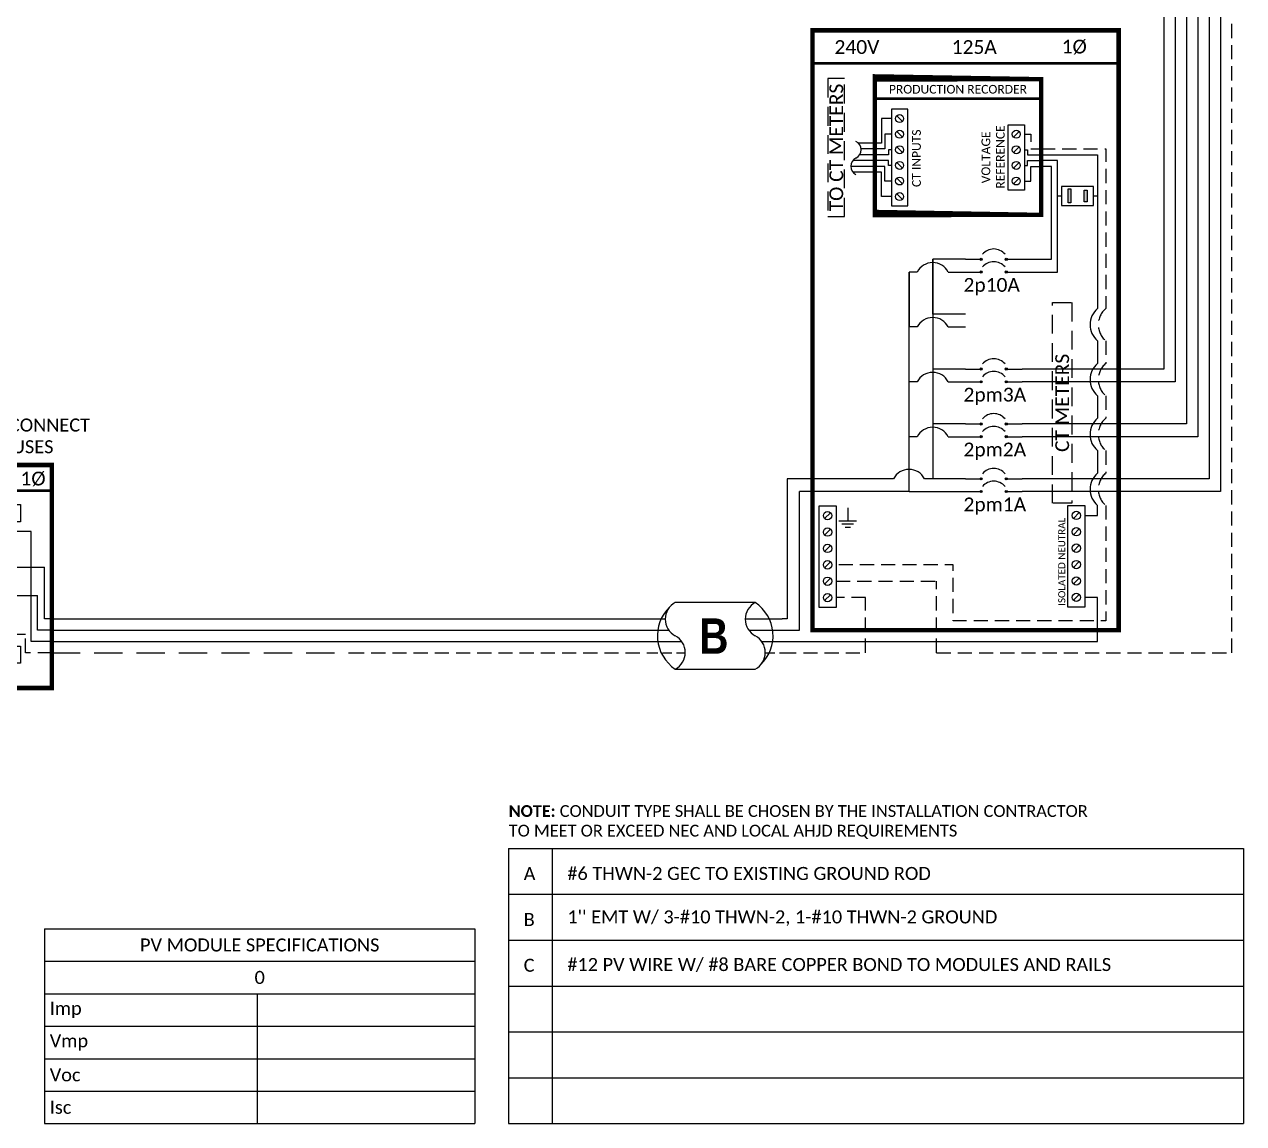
# Model space of a CAD drawing. Header units: feet. Extents: x 12894 to 13430, y 16038 to 16596.
# Drawn here: x 13106.1 to 13429.6, y 16037.5 to 16329.2 of the extents above; entities that cross this region are included whole.
import ezdxf

# ---------------------------------------------------------------- set-up
doc = ezdxf.new("R2010")
doc.units = ezdxf.units.FT
doc.header["$MEASUREMENT"] = 0
doc.linetypes.add('DASHED', pattern=[0.75, 0.5, -0.25])
doc.linetypes.add('HIDDEN', pattern=[0.375, 0.25, -0.125])
for name, color, linetype in [('E - MODULE', 7, 'Continuous'), ('ONE LINE BLOCKS', 7, 'Continuous'), ('TABLES', 7, 'Continuous'), ('TEXT', 7, 'Continuous'), ('Z - TITLEBLOCK TXT', 7, 'Continuous')]:
    doc.layers.add(name, color=color, linetype=linetype)
doc.styles.add('ONE LINE TXT', font='techb___.ttf')
doc.styles.get("Standard").update_dxf_attribs({"font": 'calibri.ttf'})

# ---------------------------------------------------------------- blocks, each defined once
blk = doc.blocks.new('*U15')
at = {"color": 7, "linetype": 'Continuous'}
for p, q in [((-7.14273261753624, 13.31379698112505), (-28.38670308841029, 13.31379698112505)), ((-28.38670308841029, -4.313796981125051), (-7.14273261753624, -4.313796981125051))]:
    blk.add_line(p, q, dxfattribs=at)
at = {"color": 7}
for p, q in [((-35.52943570594744, 8.999999999996362), (-31.05138576750414, 8.999999999996362)), ((-9.807415296628278, 8.999999999996362), (9.094947017729282e-13, 8.999999999996362))]:
    blk.add_line(p, q, dxfattribs=at)
at = {"color": 10}
for p, q in [((-35.52943570594744, 5.999999999996362), (-30.11481272106539, 5.999999999992724)), ((-8.870842250205897, 5.999999999992724), (9.094947017729282e-13, 5.999999999992724))]:
    blk.add_line(p, q, dxfattribs=at)
at = {"color": 253}
for p, q in [((-35.52943570594744, 2.999999999996362), (-26.6585934557479, 2.999999999996362)), ((-5.414622984878406, 2.999999999996362), (9.094947017729282e-13, 2.999999999992724))]:
    blk.add_line(p, q, dxfattribs=at)
at = {"color": 92, "linetype": 'HIDDEN', "ltscale": 10}
for p, q in [((-4.478049938447839, -3.637978807091713e-12), (0, 0)), ((-35.52943570594744, -3.637978807091713e-12), (-25.72202040931734, -3.637978807091713e-12))]:
    blk.add_line(p, q, dxfattribs=at)
at = {"linetype": 'Continuous'}
for centre, start, end in [((-26.07656823981961, 8.906898490567983), 117.6639225845625, 242.3360774153913), ((-4.832597768944652, 8.906898490546155), 117.6639225845625, 242.3360774153913), ((-30.69683793700187, 0.09310150943201734), 297.6639225845625, 62.33607741539132), ((-9.452867466132375, 0.09310150943201734), 297.6639225845625, 62.33607741539132)]:
    blk.add_arc(centre, 4.975688628201564, start, end, dxfattribs=at)
at = {"color": 7, "linetype": 'Continuous'}
for centre, start, end in [((-12.99273468881074, 4.499999999989086), 313.9732389627104, 56.4264841729064), ((-22.53670101713578, 4.499999999989086), 133.9732389627104, 236.4264841729064)]:
    blk.add_arc(centre, 10.57854155630173, start, end, dxfattribs=at)
blk = doc.blocks.new('*U19')
at = {"color": 7}
blk.add_line((-79.14105710962394, 8.999999999996362), (0, 9), dxfattribs=at)
at = {"color": 10}
blk.add_line((-79.14105710962394, 5.999999999996362), (0, 6), dxfattribs=at)
at = {"color": 253}
blk.add_line((-79.14105710962394, 2.999999999996362), (0, 3), dxfattribs=at)
at = {"color": 92, "linetype": 'HIDDEN', "ltscale": 15}
blk.add_line((-79.14105710962394, -3.637978807091713e-12), (0, 0), dxfattribs=at)
blk = doc.blocks.new('*U24')
at = {"color": 7, "linetype": 'Continuous'}
for p, q in [((-7.14273261753624, 13.31379698112505), (-28.38670308841029, 13.31379698112505)), ((-28.38670308841029, -4.313796981125051), (-7.14273261753624, -4.313796981125051))]:
    blk.add_line(p, q, dxfattribs=at)
at = {"color": 7}
for p, q in [((-35.52943570594744, 8.999999999996362), (-31.05138576750414, 8.999999999996362)), ((-9.807415296628278, 8.999999999996362), (9.094947017729282e-13, 8.999999999996362))]:
    blk.add_line(p, q, dxfattribs=at)
at = {"color": 10}
for p, q in [((-35.52943570594744, 5.999999999996362), (-30.11481272106539, 5.999999999992724)), ((-8.870842250205897, 5.999999999992724), (9.094947017729282e-13, 5.999999999992724))]:
    blk.add_line(p, q, dxfattribs=at)
at = {"color": 253}
for p, q in [((-35.52943570594744, 2.999999999996362), (-26.6585934557479, 2.999999999996362)), ((-5.414622984878406, 2.999999999996362), (9.094947017729282e-13, 2.999999999992724))]:
    blk.add_line(p, q, dxfattribs=at)
at = {"color": 92, "linetype": 'HIDDEN', "ltscale": 10}
for p, q in [((-4.478049938447839, -3.637978807091713e-12), (0, 0)), ((-35.52943570594744, -3.637978807091713e-12), (-25.72202040931734, -3.637978807091713e-12))]:
    blk.add_line(p, q, dxfattribs=at)
at = {"linetype": 'Continuous'}
for centre, start, end in [((-26.07656823981961, 8.906898490567983), 117.6639225845625, 242.3360774153913), ((-4.832597768944652, 8.906898490546155), 117.6639225845625, 242.3360774153913), ((-30.69683793700187, 0.09310150943201734), 297.6639225845625, 62.33607741539132), ((-9.452867466132375, 0.09310150943201734), 297.6639225845625, 62.33607741539132)]:
    blk.add_arc(centre, 4.975688628201564, start, end, dxfattribs=at)
at = {"color": 7, "linetype": 'Continuous'}
for centre, start, end in [((-12.99273468881074, 4.499999999989086), 313.9732389627104, 56.4264841729064), ((-22.53670101713578, 4.499999999989086), 133.9732389627104, 236.4264841729064)]:
    blk.add_arc(centre, 10.57854155630173, start, end, dxfattribs=at)
blk = doc.blocks.new('*U25')
at = {"lineweight": 50}
blk.add_line((-43.6116214036756, 43.06379295176157), (0, 43.06379295176157), dxfattribs=at)
at = {"color": 1, "linetype": 'Continuous'}
for p, q in [((-35.26761573623207, 34.77694743980464), (-35.26761573623207, 39.31564129513208)), ((-35.26761573623207, 39.31564129513208), (-8.32254697902863, 39.31564129513208)), ((-8.32254697902863, 39.31564129513208), (-8.32254697902863, 34.77694743980464)), ((-8.32254697902863, 34.77694743980464), (-35.26761573623207, 34.77694743980464)), ((-26.07495123449735, 25.18172376179064), (-22.8119471562477, 22.73910601337411)), ((-21.72993409277569, 22.73470420183003), (-20.49160572531946, 22.73470420183003)), ((-17.94050467957095, 22.73080170828689), (-16.70217631211381, 22.73080170828689)), ((-26.07495123449735, 17.64726165747561), (-22.8119471562477, 15.20464390905909)), ((-21.72993409277569, 15.20024209749317), (-20.49160572531946, 15.20024209749317)), ((-17.94050467957095, 15.19633960397186), (-16.70217631211381, 15.19633960397186)), ((-35.26761573623207, 1.758423961488006), (-8.322546979023173, 1.758423961488006)), ((-35.26761573623207, 1.758423961488006), (-35.26761573623207, -2.780269893839431)), ((-8.32254697902863, 1.758423961488006), (-8.32254697902863, -2.780269893839431)), ((-8.322546979023173, -2.780269893839431), (-35.26761573623207, -2.780269893839431))]:
    blk.add_line(p, q, dxfattribs=at)
at = {"color": 4, "linetype": 'Continuous'}
for p, q in [((-31.88526017397362, 37.83229836323517), (-33.45726816549723, 36.26029037170156)), ((-27.5347870491305, 37.83229836323517), (-29.10679504065411, 36.26029037170156)), ((-23.18431392428738, 37.83229836323517), (-24.75632191581099, 36.26029037170156)), ((-18.83384079944972, 37.83229836323517), (-20.40584879097241, 36.26029037170156)), ((-14.4833676746066, 37.83229836323517), (-16.0553756661302, 36.26029037170156)), ((-10.13289454976803, 37.83229836323517), (-11.70490254129163, 36.26029037170156)), ((-31.88526017396816, 0.2750810295910924), (-33.45726816549177, -1.296926961942518)), ((-27.5347870491305, 0.2750810295910924), (-29.10679504065411, -1.296926961942518)), ((-23.18431392428738, 0.2750810295910924), (-24.75632191581099, -1.296926961942518)), ((-18.83384079944426, 0.2750810295910924), (-20.40584879096787, -1.296926961942518)), ((-14.4833676746066, 0.2750810295910924), (-16.0553756661302, -1.296926961942518)), ((-10.13289454976348, 0.2750810295910924), (-11.70490254128708, -1.296926961942518))]:
    blk.add_line(p, q, dxfattribs=at)
at = {"color": 253, "linetype": 'Continuous'}
for p, q in [((-32.67126416973497, 32.16868385986527), (-32.67126416972951, 34.77694743980464)), ((-10.91889854553028, 32.16868385986527), (-10.91889854553483, 34.77694743980464)), ((-38.15750528725175, 2.999999999992724), (-38.1575052872513, 32.16868385986527)), ((-38.1575052872513, 32.16868385986527), (-32.67126416973497, 32.16868385986527)), ((-5.432657428013954, 32.16868385986527), (-10.91889854553028, 32.16868385986527)), ((-5.432657428004404, 2.999999999992724), (-5.432657428013954, 32.16868385986527)), ((-43.61162140367423, 2.999999999992724), (-38.1575052872513, 2.999999999992724)), ((-1.364242052659392e-12, 2.999999999992724), (-5.432657428004404, 2.999999999992724))]:
    blk.add_line(p, q, dxfattribs=at)
at = {"color": 7, "linetype": 'Continuous'}
for p, q in [((-27.97005342058207, 22.73146537071079), (-41.66354822822996, 22.73146537071079)), ((-41.66354822823041, 8.999999999992724), (-41.66354822822996, 22.73146537071079)), ((-15.62012336914651, 22.73146537070768), (-1.926614487035295, 22.73146537071857)), ((-1.926614487024381, 8.999999999992724), (-1.926614487035295, 22.73146537071079))]:
    blk.add_line(p, q, dxfattribs=at)
at = {"color": 10, "linetype": 'Continuous'}
for p, q in [((-27.97005280056258, 15.19782235267374), (-39.80034955827946, 15.19535016399573)), ((-39.79842799696689, 5.999999999992724), (-39.80034953798895, 15.19525306674404)), ((-15.6201354128307, 15.19841689566136), (-3.789813407730962, 15.19415025971505)), ((-3.791734718288808, 5.999999999992724), (-3.789813177276301, 15.19525306674404)), ((-43.61162140367423, 5.999999999992724), (-39.79842799696689, 5.999999999992724)), ((-1.364242052659392e-12, 5.999999999992724), (-3.791734718288808, 5.999999999989086))]:
    blk.add_line(p, q, dxfattribs=at)
at = {"color": 7}
for p, q in [((-43.61162140367423, 8.999999999996362), (-41.6635482282295, 8.999999999992724)), ((-1.364242052659392e-12, 8.999999999996362), (-1.926614487024835, 8.999999999996362))]:
    blk.add_line(p, q, dxfattribs=at)
at = {"color": 92, "linetype": 'HIDDEN', "ltscale": 15}
for p, q in [((-36.58051912606061, -3.637978807091713e-12), (-36.58051912606061, 4.898634765475435)), ((-36.58051912606061, 4.898634765475435), (-32.67126416972496, 4.898634765475435)), ((-32.67126416972496, 4.898634765475435), (-32.67126416972496, 1.758423961488006)), ((-7.009643589204643, 4.898634765475435), (-10.91889854554029, 4.898634765475435)), ((-10.91889854554029, 4.898634765475435), (-10.91889854554029, 1.758423961488006)), ((-7.009643589199186, -3.637978807091713e-12), (-7.009643589204643, 4.898634765475435)), ((-43.6116214036756, 0), (-36.58051912606061, 0)), ((0, 0), (-7.009643589199186, 0))]:
    blk.add_line(p, q, dxfattribs=at)
at = {"lineweight": 50, "const_width": 1.185332763664635}
blk.add_lwpolyline([(-43.6116214036756, -9.335896394964948), (-43.6116214036756, 49.83611655237473), (0, 49.83611655237473), (0, -9.335896394964948)], close=True, dxfattribs=at)
at = {"color": 92, "linetype": 'Continuous', "lineweight": 5, "ltscale": 0.05, "flags": 128}
for points in [[(-24.13611969887688, -6.16701261263006), (-19.45404301637745, -6.16701261263006)], [(-21.79508135762762, -3.32089023822482), (-21.79508135763217, -6.16701261263006)], [(-20.26545811315873, -7.034441443007381), (-23.32470460209652, -7.034441443007381)], [(-21.07687320994455, -7.90187027340653), (-22.51328950531069, -7.90187027340653)]]:
    blk.add_lwpolyline(points, dxfattribs=at)
at = {"color": 4, "linetype": 'Continuous'}
for centre in [(-32.67126416973497, 37.04629436745745), (-28.32079104489185, 37.04629436745745), (-23.97031792004873, 37.04629436745745), (-19.61984479521107, 37.04629436745745), (-15.26937167036795, 37.04629436745745), (-10.91889854552483, 37.04629436745745), (-32.67126416972951, -0.5109229661866266), (-28.32079104489185, -0.5109229661866266), (-23.97031792004873, -0.5109229661866266), (-19.61984479520561, -0.5109229661866266), (-15.26937167036795, -0.5109229661866266), (-10.91889854552483, -0.5109229661866266)]:
    blk.add_circle(centre, 1.111577510887078, dxfattribs=at)
at = {"color": 1, "linetype": 'Continuous'}
for centre in [(-27.42901506464841, 22.73146537071079), (-22.27096275427266, 22.73146537071079), (-16.16114765061229, 22.72756287716766), (-27.42901506464295, 15.19700326637758), (-22.27096275427812, 15.19700326637758), (-16.16114765061229, 15.1931007728308)]:
    blk.add_circle(centre, 0.5410383559336597, dxfattribs=at)
for points in [[(-20.49160572531946, 22.73470420183003), (-20.11554185856221, 23.49225212552483), (-19.21603552317447, 21.96935129106714), (-18.38987687338704, 23.49225212552483), (-17.94050467957095, 22.73080170828689)], [(-20.49160572531946, 15.20024209749317), (-20.11554185856221, 15.95779002119161), (-19.21603552317447, 14.43488918673029), (-18.38987687338704, 15.95779002119161), (-17.94050467957095, 15.19633960395004)]]:
    blk.add_spline(points, degree=3, dxfattribs=at)
at = {"color": 7}
blk.add_blockref('*U24', (-43.6116214036756, 0), dxfattribs=at)
at = {"color": 4, "linetype": 'Continuous'}
blk.add_text('ISOLATED NEUTRAL', height=1.874334766554741, dxfattribs=at).set_placement((-35.31784838447857, 39.97217458965315))
at = {"color": 1}
for s, width, gutter_width, heights, insert, char_height, attachment_point in [('\\A1;\\pi2.6661;LOCKABLE ampA DISCONNECT \\P\\pi12.722;FUSED W/ ocA FUSES', 71.89306288330188, 92.22970162818092, [18.55702276612101], (-58.87540365616496, 62.16091061536463), 3.454398339822651, 1), ('240V', 0.1480620958035672, 0.75, [0], (-35.54517607183425, 46.39544126646797), 3.65759824216516, 5), ('1Ø', 0.1480620958035672, 0.75, [0], (-4.982872748738373, 46.09550858286093), 3.65759824216516, 5), ('\\A1;\\pi5.5987,t23.887;SQUARE D\\P\\pi5.8899,t24.178;PN: #####', 35.08159665650859, 28.88215433384357, [13.54017578842261], (-39.35086651751135, -12.75181679176603), 3.657598242165161, 1)]:
    blk.add_mtext_dynamic_manual_height_columns(s, width=width, gutter_width=gutter_width, heights=heights, dxfattribs=dict(at, insert=insert, char_height=char_height, attachment_point=attachment_point))
blk = doc.blocks.new('*T17')
at = {"color": 0, "lineweight": -2, "transparency": 16777216}
for p, q in [((0, 0), (114.1854929996152, 0)), ((0, 0), (0, -51.69405515626204)), ((114.1854929996152, 0), (114.1854929996152, -51.69405515626204)), ((0, -8.615675859377006), (114.1854929996152, -8.615675859377006)), ((0, -17.23135171875401), (114.1854929996152, -17.23135171875401)), ((56.40758833595828, -17.23135171875401), (56.40758833595828, -51.69405515626204)), ((0, -25.84702757813102), (114.1854929996152, -25.84702757813102)), ((0, -34.46270343750803), (114.1854929996152, -34.46270343750803)), ((0, -43.07837929688503), (114.1854929996152, -43.07837929688503)), ((0, -51.69405515626204), (114.1854929996152, -51.69405515626204))]:
    blk.add_line(p, q, dxfattribs=at)
at = {"color": 0, "linetype": 'Continuous', "transparency": 16777216, "char_height": 3.454398339844223}
for s, insert, width, attachment_point in [('{\\fCalibri|b0|i0|c0;PV MODULE SPECIFICATIONS', (57.09274649980762, -4.307837929689413), 111.4329572375142, 5), ('{\\fCalibri|b0|i0|c0;0', (57.09274649980762, -12.92351378906642), 111.4329572375142, 5), ('{\\fCalibri|b0|i0|c0;Imp', (1.376267881050808, -21.53918964844343), 53.6550525738577, 4), ('{\\fCalibri|b0|i0|c0;', (57.78385621700909, -21.53918964844343), 55.02536890155664, 4), ('{\\fCalibri|b0|i0|c0;Vmp', (1.376267881050808, -30.15486550782043), 53.6550525738577, 4), ('{\\fCalibri|b0|i0|c0;', (57.78385621700909, -30.15486550782043), 55.02536890155664, 4), ('{\\fCalibri|b0|i0|c0;Voc', (1.376267881050808, -38.77054136719744), 53.6550525738577, 4), ('{\\fCalibri|b0|i0|c0;', (57.78385621700909, -38.77054136719744), 55.02536890155664, 4), ('{\\fCalibri|b0|i0|c0;Isc', (1.376267881050808, -47.38621722657444), 53.6550525738577, 4), ('{\\fCalibri|b0|i0|c0;', (57.78385621700909, -47.38621722657444), 55.02536890155664, 4)]:
    blk.add_mtext(s, dxfattribs=dict(at, insert=insert, width=width, attachment_point=attachment_point))
blk = doc.blocks.new('*T16')
at = {"linetype": 'ByBlock', "lineweight": -2, "transparency": 16777216}
for p, q in [((0, 0), (195.0959959807406, 0)), ((0, 0), (0, -72.96556891894761)), ((11.58239443359525, 0), (11.58239443359525, -72.96556891894761)), ((195.0959959807406, 0), (195.0959959807406, -72.96556891894761)), ((0, -12.10586445312583), (195.0959959807406, -12.10586445312583)), ((0, -24.28258835937595), (195.0959959807406, -24.28258835937595)), ((0, -36.45931226562607), (195.0959959807406, -36.45931226562607)), ((0, -48.63603617187619), (195.0959959807406, -48.63603617187619)), ((0, -60.8127600781263), (195.0959959807406, -60.8127600781263)), ((0, -72.96556891894761), (195.0959959807406, -72.96556891894761))]:
    blk.add_line(p, q, dxfattribs=at)
at = {"color": 0, "linetype": 'Continuous', "transparency": 16777216, "char_height": 3.454398339844223, "attachment_point": 7}
for s, insert, width in [('{\\fCalibri|b0|i0|c0;A', (4.063998046874985, -8.355864453125832), 3.454398339844662), ('{\\fCalibri|b0|i0|c0;#6 THWN-2 GEC TO EXISTING GROUND ROD', (15.64639248047024, -8.355864453125832), 175.3856054533942), ("{\\fCalibri|b0|i0|c0;1'' EMT W/ 3-#10 THWN-2, 1-#10 THWN-2 GROUND", (15.64639248047024, -20.53258835937595), 175.3856054533942), ('{\\fCalibri|b0|i0|c0;B', (4.063998046874985, -20.53258835937595), 3.454398339844662), ('{\\fCalibri|b0|i0|c0;#12 PV WIRE W/ #8 BARE COPPER BOND TO MODULES AND RAILS', (15.64639248047024, -32.70931226562607), 175.3856054533942), ('{\\fCalibri|b0|i0|c0;C', (4.063998046874985, -32.70931226562607), 3.454398339844662), ('{\\fCalibri|b0|i0|c0;', (4.063998046874985, -44.88603617187619), 3.454398339844662), ('{\\fCalibri|b0|i0|c0;', (15.64639248047024, -44.88603617187619), 175.3856054533942), ('{\\fCalibri|b0|i0|c0;', (4.063998046874985, -57.0627600781263), 3.454398339844662), ('{\\fCalibri|b0|i0|c0;', (15.64639248047024, -57.0627600781263), 175.3856054533942), ('{\\fCalibri|b0|i0|c0;', (4.063998046874985, -69.21556891894761), 3.454398339844662), ('{\\fCalibri|b0|i0|c0;', (15.64639248047024, -69.21556891894761), 175.3856054533942)]:
    blk.add_mtext(s, dxfattribs=dict(at, insert=insert, width=width))
blk = doc.blocks.new('*U21')
at = {"color": 7}
blk.add_line((-79.14105710962394, 9), (0, 9), dxfattribs=at)
at = {"color": 10}
blk.add_line((-79.14105710962394, 6), (0, 5.999999999947249), dxfattribs=at)
at = {"color": 253}
blk.add_line((-79.14105710962394, 3), (0, 3), dxfattribs=at)
at = {"color": 92, "linetype": 'DASHED', "ltscale": 15}
blk.add_line((-79.14105710962394, 0), (0, 0), dxfattribs=at)

msp = doc.modelspace()

# ---------------------------------------------------------------- hatches: boundary and pattern name
h = msp.add_hatch(color=1)
h.dxf.hatch_style = 1
h.paths.add_polyline_path([(13387.29070320239, 16285.23508479099), (13388.06035488375, 16285.23508479099), (13388.06035488375, 16282.15768727646), (13387.29070320239, 16282.15768727646)])
h.paths.add_polyline_path([(13383.01109665854, 16285.55883702006), (13383.7807483399, 16285.55883702006), (13383.7807483399, 16281.82892638905), (13383.01109665854, 16281.82892638905)])
at = {"layer": 'ONE LINE BLOCKS', "linetype": 'Continuous'}
h = msp.add_hatch(color=1, dxfattribs=at)
h.dxf.hatch_style = 1
edge = h.paths.add_edge_path()
edge.add_arc((13359.96527507628, 16266.8607157027), 0.2909504558996183, 0, 360)
h = msp.add_hatch(color=1, dxfattribs=at)
h.dxf.hatch_style = 1
edge = h.paths.add_edge_path()
edge.add_arc((13366.6418843863, 16266.8607157027), 0.2909504558996183, 0, 360)
h = msp.add_hatch(color=1, dxfattribs=at)
h.dxf.hatch_style = 1
edge = h.paths.add_edge_path()
edge.add_arc((13359.96527507628, 16263.48176881653), 0.2909504558996183, 0, 360)
h = msp.add_hatch(color=1, dxfattribs=at)
h.dxf.hatch_style = 1
edge = h.paths.add_edge_path()
edge.add_arc((13366.6418843863, 16263.48176881653), 0.2909504558996183, 0, 360)
h = msp.add_hatch(color=1, dxfattribs=at)
h.dxf.hatch_style = 1
edge = h.paths.add_edge_path()
edge.add_arc((13359.96527507657, 16237.74007982067), 0.2909504558996183, 0, 360)
h = msp.add_hatch(color=1, dxfattribs=at)
h.dxf.hatch_style = 1
edge = h.paths.add_edge_path()
edge.add_arc((13366.64188438658, 16237.74007982067), 0.2909504558996183, 0, 360)
h = msp.add_hatch(color=1, dxfattribs=at)
h.dxf.hatch_style = 1
edge = h.paths.add_edge_path()
edge.add_arc((13359.96527507657, 16234.36113293451), 0.2909504558996183, 0, 360)
h = msp.add_hatch(color=1, dxfattribs=at)
h.dxf.hatch_style = 1
edge = h.paths.add_edge_path()
edge.add_arc((13366.64188438658, 16234.36113293451), 0.2909504558996183, 0, 360)
h = msp.add_hatch(color=1, dxfattribs=at)
h.dxf.hatch_style = 1
edge = h.paths.add_edge_path()
edge.add_arc((13359.96527507657, 16223.17976187971), 0.2909504558996183, 0, 360)
h = msp.add_hatch(color=1, dxfattribs=at)
h.dxf.hatch_style = 1
edge = h.paths.add_edge_path()
edge.add_arc((13366.64188438658, 16223.17976187971), 0.2909504558996183, 0, 360)
h = msp.add_hatch(color=1, dxfattribs=at)
h.dxf.hatch_style = 1
edge = h.paths.add_edge_path()
edge.add_arc((13359.96527507657, 16219.80081499355), 0.2909504558996183, 0, 360)
h = msp.add_hatch(color=1, dxfattribs=at)
h.dxf.hatch_style = 1
edge = h.paths.add_edge_path()
edge.add_arc((13366.64188438658, 16219.80081499355), 0.2909504558996183, 0, 360)
h = msp.add_hatch(color=1, dxfattribs=at)
h.dxf.hatch_style = 1
edge = h.paths.add_edge_path()
edge.add_arc((13359.96527507657, 16208.61944393875), 0.2909504558996183, 0, 360)
h = msp.add_hatch(color=1, dxfattribs=at)
h.dxf.hatch_style = 1
edge = h.paths.add_edge_path()
edge.add_arc((13366.64188438658, 16208.61944393875), 0.2909504558996183, 0, 360)
h = msp.add_hatch(color=1, dxfattribs=at)
h.dxf.hatch_style = 1
edge = h.paths.add_edge_path()
edge.add_arc((13359.96527507657, 16205.24049705259), 0.2909504558996183, 0, 360)
h = msp.add_hatch(color=1, dxfattribs=at)
h.dxf.hatch_style = 1
edge = h.paths.add_edge_path()
edge.add_arc((13366.64188438658, 16205.24049705259), 0.2909504558996183, 0, 360)

# ---------------------------------------------------------------- linework, layer by layer
at = {"color": 10, "linetype": 'Continuous'}
for p, q in [((13423.45548410484, 16565.0552120032), (13423.45548410566, 16205.2404970525)), ((13417.45548410485, 16560.70492778674), (13417.45548410563, 16219.80081499307)), ((13411.45548410485, 16556.35464357036), (13411.4554841056, 16234.36113293403)), ((13380.22085983521, 16263.48176881654), (13380.22085983521, 16293.07501791605)), ((13378.67219527833, 16281.17356523182), (13378.67219527833, 16291.52635335917)), ((13340.82129239082, 16248.9214508753), (13340.82129239082, 16263.48176881643)), ((13342.9930620179, 16263.4817688166), (13340.82129239082, 16263.4817688166)), ((13340.82129239069, 16263.4817688166), (13340.82129239054, 16248.92145087524)), ((13340.82129239054, 16248.92145087541), (13340.82129239054, 16263.48176881653)), ((13351.23195726924, 16263.48176881653), (13355.76883889842, 16263.48176881653)), ((13370.83832056418, 16263.48176881653), (13380.22085983521, 16263.48176881654)), ((13340.82129239082, 16234.36113293418), (13340.82129239082, 16248.9214508753)), ((13342.9930620179, 16248.9214508753), (13340.82129239082, 16248.9214508753)), ((13351.23195726952, 16248.9214508753), (13355.76883889869, 16248.9214508753)), ((13340.82129239082, 16219.80081499305), (13340.82129239082, 16234.36113293418)), ((13342.9930620179, 16234.36113293418), (13340.82129239082, 16234.36113293418)), ((13351.23195726952, 16234.36113293418), (13355.76883889869, 16234.36113293418)), ((13411.4554841056, 16234.36113293403), (13370.83832056446, 16234.36113293401)), ((13340.82129239082, 16205.24049705193), (13340.82129239082, 16219.80081499305)), ((13342.9930620179, 16219.80081499305), (13340.82129239082, 16219.80081499305)), ((13351.23195726952, 16219.80081499305), (13355.76883889869, 16219.80081499305)), ((13417.45548410563, 16219.80081499307), (13370.83832056446, 16219.80081499305)), ((13340.82129239082, 16205.24049705193), (13311.79768006958, 16205.24049705193)), ((13311.79768006958, 16168.45415085644), (13311.79768006958, 16205.24049705193)), ((13340.82129239082, 16205.24049705193), (13355.76883889869, 16205.24049705193)), ((13423.45548410567, 16205.24049705261), (13370.83832056446, 16205.24049705259)), ((13307.16775880624, 16168.45415085644), (13311.79768006958, 16168.45415085644))]:
    msp.add_line(p, q, dxfattribs=at)
at = {"color": 7, "linetype": 'Continuous'}
for p, q in [((13420.45548410478, 16562.88006989499), (13420.45548410569, 16208.61944393869)), ((13414.45548410481, 16558.52978567854), (13414.45548410565, 16223.17976187925)), ((13408.45548410483, 16554.17950146215), (13408.4554841056, 16237.7400798202)), ((13347.11250964375, 16266.86071570276), (13347.11250964375, 16252.30039776164)), ((13347.11250964348, 16252.30039776141), (13347.11250964362, 16266.8607157024)), ((13355.76883889842, 16266.8607157027), (13347.11250964348, 16266.8607157027)), ((13347.11250964348, 16266.8607157027), (13347.11250964348, 16252.30039776157)), ((13355.76883889869, 16252.30039776147), (13347.11250964375, 16252.30039776147)), ((13347.11250964375, 16252.30039776147), (13347.11250964375, 16237.74007982035)), ((13347.11250964375, 16252.30039776164), (13347.11250964375, 16252.30039776147)), ((13347.11250964348, 16252.30039776157), (13347.11250964348, 16252.30039776141)), ((13355.76883889869, 16237.74007982035), (13347.11250964375, 16237.74007982035)), ((13347.11250964375, 16237.74007982035), (13347.11250964375, 16223.17976187922)), ((13408.4554841056, 16237.74007982021), (13370.83832056446, 16237.74007982018)), ((13355.76883889869, 16223.17976187922), (13347.11250964375, 16223.17976187922)), ((13347.11250964375, 16223.17976187922), (13347.11250964375, 16208.61944393809)), ((13414.45548410565, 16223.17976187925), (13370.83832056446, 16223.17976187922)), ((13336.70184476497, 16208.61944393809), (13308.5035288233, 16208.61944393809)), ((13308.5035288233, 16208.61944393809), (13308.50352882333, 16171.45415085644)), ((13355.76883889869, 16208.61944393809), (13344.94074001659, 16208.61944393809)), ((13420.45548410569, 16208.61944393879), (13370.83832056446, 16208.61944393875)), ((13308.50352882333, 16171.45415085644), (13307.16775880624, 16171.45415085644))]:
    msp.add_line(p, q, dxfattribs=at)
at = {"linetype": 'Continuous'}
for p, q in [((13378.67219527833, 16266.8607157027), (13378.67219527833, 16291.52635335917)), ((13380.22085983521, 16283.69311602283), (13381.27750614195, 16283.69311602283)), ((13370.83832056418, 16266.8607157027), (13378.67219527833, 16266.8607157027))]:
    msp.add_line(p, q, dxfattribs=at)
at = {"color": 253, "linetype": 'Continuous'}
for p, q in [((13389.79394540034, 16283.69311602283), (13390.85059170708, 16283.69311602283)), ((13390.85059170708, 16245.23785292298), (13390.85059170717, 16239.22983005141)), ((13390.85059170728, 16230.6775349817), (13390.85059170737, 16224.66951211014)), ((13390.85059170708, 16216.11721704072), (13390.8505917072, 16210.10919416915)), ((13390.85059170736, 16177.16141009972), (13387.48320060012, 16177.16141009972)), ((13390.85059170737, 16165.45415085644), (13390.85059170737, 16177.0899432344)), ((13307.16775880624, 16165.45415085644), (13390.85059170737, 16165.45415085644))]:
    msp.add_line(p, q, dxfattribs=at)
at = {"linetype": 'Continuous', "flags": 128}
for points in [[(13336.17041631051, 16304.19666111918), (13333.49351887569, 16304.19666111918), (13333.49351887569, 16297.72101158735), (13327.33749948109, 16297.72101158735)], [(13336.17041631042, 16300.0577367492), (13334.43555206345, 16300.0577367492), (13334.43555206345, 16296.1723470303), (13328.07535088145, 16296.1723470303)], [(13336.17041631033, 16291.77988800977), (13335.37758525121, 16291.77988800977), (13335.37758525121, 16293.07501791605), (13325.95416066773, 16293.07501791605)], [(13336.17041631038, 16295.9188123796), (13335.37758525121, 16295.9188123796), (13335.37758525121, 16294.62368247325), (13327.70787429449, 16294.62368247325)], [(13336.17041631029, 16287.64096363994), (13334.43555206345, 16287.64096363994), (13334.43555206345, 16291.52635335917), (13325.42047992521, 16291.52635335917)], [(13336.1704163102, 16283.50203927002), (13333.49351887569, 16283.50203927006), (13333.49351887569, 16289.97768880229), (13325.96842098344, 16289.97768880229)], [(13371.43925787805, 16287.64096363994), (13373.17412212489, 16287.64096363994), (13373.17412212489, 16291.52635335917), (13375.86877778907, 16291.52635335917)], [(13378.67219527833, 16291.52635335917), (13375.86877778911, 16291.52635335917)]]:
    msp.add_lwpolyline(points, dxfattribs=at)
at = {"color": 253, "linetype": 'Continuous', "flags": 128}
for points in [[(13371.43925787796, 16295.9188123796), (13372.23208893713, 16295.9188123796), (13372.23208893713, 16294.62368247325), (13375.86877778907, 16294.62368247325)], [(13375.86877778911, 16294.62368247325), (13390.85059170708, 16294.62368247325), (13390.85059170708, 16253.79014799245)], [(13387.48320060012, 16198.91377572379), (13390.85059170737, 16198.91377572379), (13390.85059170737, 16201.55689909939)]]:
    msp.add_lwpolyline(points, dxfattribs=at)
at = {"color": 10, "linetype": 'Continuous', "flags": 128}
for points in [[(13371.439257878, 16291.77988800977), (13372.23208893713, 16291.77988800977), (13372.23208893713, 16293.07501791605), (13375.86877778907, 16293.07501791605)], [(13380.22085983521, 16293.07501791605), (13375.86877778911, 16293.07501791605)]]:
    msp.add_lwpolyline(points, dxfattribs=at)
at = {"color": 1}
for points in [[(13389.79394540034, 16286.22023373663), (13381.27750614195, 16286.22023373663), (13381.27750614195, 16281.16599830905), (13389.79394540034, 16281.16599830905)], [(13383.01109665854, 16285.55883702006), (13383.7807483399, 16285.55883702006), (13383.7807483399, 16281.82892638905), (13383.01109665854, 16281.82892638905)], [(13387.29070320239, 16285.23508479099), (13388.06035488375, 16285.23508479099), (13388.06035488375, 16282.15768727646), (13387.29070320239, 16282.15768727646)]]:
    msp.add_lwpolyline(points, close=True, dxfattribs=at)
at = {"linetype": 'Continuous'}
for centre, start, end in [((13325.59817324076, 16295.94221605079), 297.6639225845164, 62.33607741548362), ((13327.90830808935, 16291.53531756022), 117.6639225845164, 242.3360774154836)]:
    msp.add_arc(centre, 2.487844314100782, start, end, dxfattribs=at)
at = {"color": 10, "linetype": 'Continuous'}
for centre in [(13347.11250964375, 16261.3223182328), (13347.11250964375, 16246.76200029151), (13347.11250964375, 16232.20168235038), (13347.11250964375, 16217.64136440926)]:
    msp.add_arc(centre, 4.651137018526943, 27.66392258451642, 152.3360774154836, dxfattribs=at)
at = {"color": 253, "linetype": 'Continuous'}
for centre in [(13394.42873960711, 16249.51400045771), (13394.42873960711, 16234.95368251659), (13394.42873960711, 16220.39336457515), (13394.42873960714, 16205.83304663433)]:
    msp.add_arc(centre, 5.575713419222151, 129.9215498685271, 230.0784501314729, dxfattribs=at)
at = {"color": 7, "linetype": 'Continuous'}
msp.add_arc((13340.82129239082, 16206.45999335446), 4.651137018526943, 27.66392258451642, 152.3360774154836, dxfattribs=at)
at = {"layer": 'E - MODULE', "color": 10, "linetype": 'DASHED', "ltscale": 10}
for points in [[(13323.70342401387, 16278.21348605696), (13323.70342401387, 16314.81299630437), (13319.26384087223, 16314.81299630437), (13319.26384087223, 16278.21348605696)], [(13378.88637407285, 16202.1508778205), (13378.88637407285, 16255.39001699322), (13384.06994439904, 16255.39001699322), (13384.06994439904, 16202.1508778205)]]:
    msp.add_lwpolyline(points, close=True, dxfattribs=at)
at = {"layer": 'ONE LINE BLOCKS', "lineweight": 50}
for p, q in [((13315.20412884934, 16318.91321550446), (13396.45548410538, 16318.91321550446)), ((13331.74089639926, 16309.54020155978), (13375.8687777891, 16309.54020155982))]:
    msp.add_line(p, q, dxfattribs=at)
for points, const_width in [([(13315.20412884965, 16168.45996149556), (13315.20412884934, 16327.61626362973), (13396.45548410538, 16327.61626362973), (13396.45548410569, 16168.45996149556)], 1.185332763664635), ([(13375.86877778912, 16278.66329617571), (13375.8687777891, 16314.65292613161), (13331.74089639924, 16314.65292613168), (13331.74089639929, 16278.66329617578)], 1.127694050973034)]:
    msp.add_lwpolyline(points, close=True, dxfattribs=dict(at, const_width=const_width))
at = {"layer": 'TEXT', "color": 92, "linetype": 'HIDDEN', "ltscale": 15}
for p, q in [((13426.45548410569, 16162.45415085684), (13426.45548410494, 16567.2303541114)), ((13393.02573381531, 16245.23785292298), (13393.02573381543, 16239.22983005141)), ((13393.02573381551, 16230.6775349817), (13393.02573381563, 16224.66951211014)), ((13393.02573381534, 16216.11721704072), (13393.02573381546, 16210.10919416915)), ((13321.47636542563, 16181.43969642749), (13348.15391269951, 16181.4396964275)), ((13348.15391269951, 16162.45415085645), (13348.15391269951, 16181.43969642749)), ((13329.30963181274, 16177.08922330253), (13321.47636542563, 16177.08922330253)), ((13329.30963181274, 16162.45415085645), (13329.30963181274, 16177.08922330253)), ((13307.16775880624, 16162.45415085645), (13329.30963181274, 16162.45415085645)), ((13348.15391269951, 16162.45415085645), (13426.45548410569, 16162.45415085645))]:
    msp.add_line(p, q, dxfattribs=at)
at = {"layer": 'TEXT', "color": 92, "linetype": 'HIDDEN', "ltscale": 15, "flags": 128}
for points in [[(13371.43925787805, 16300.05773674931), (13373.17412212489, 16300.05773674931), (13373.17412212489, 16296.17234703007), (13375.86877778907, 16296.17234703007)], [(13375.86877778911, 16296.17234703007), (13393.02573381532, 16296.17234703007), (13393.02573381532, 16253.79014799243)], [(13393.02573381563, 16201.55689909936), (13393.0257338156, 16170.9728877458), (13352.50438582432, 16170.9728877458), (13352.50438582432, 16185.7901695523), (13321.47636542563, 16185.7901695523)]]:
    msp.add_lwpolyline(points, dxfattribs=at)
at = {"layer": 'TEXT', "color": 92, "flags": 128}
for points in [[(13324.56867053174, 16200.95543122317), (13324.56470014615, 16197.4521459466)], [(13322.22366180507, 16197.4521459466), (13326.90573848741, 16197.4521459466)], [(13326.09432339064, 16196.58471711632), (13323.03507690176, 16196.58471711632)], [(13325.28290829395, 16195.71728828572), (13323.84649199848, 16195.71728828572)]]:
    msp.add_lwpolyline(points, dxfattribs=at)
at = {"layer": 'TEXT', "color": 92, "linetype": 'HIDDEN', "ltscale": 15}
for centre in [(13396.60388171537, 16249.51400045771), (13396.60388171537, 16234.95368251659), (13396.60388171537, 16220.39336457515), (13396.60388171537, 16205.83304663433)]:
    msp.add_arc(centre, 5.575713419222151, 129.9215498685271, 230.0784501314729, dxfattribs=at)
at = {"layer": 'Z - TITLEBLOCK TXT', "color": 1, "linetype": 'Continuous'}
for p, q in [((13340.48840887497, 16306.66676091369), (13336.17041631055, 16306.66676091344)), ((13336.17041631055, 16306.66676091344), (13336.17041631017, 16281.0319394758)), ((13340.48840887467, 16281.03193947558), (13340.48840887497, 16306.66676091369)), ((13367.12126531341, 16302.52783654385), (13371.43925787783, 16302.52783654361)), ((13367.12126531362, 16285.17086384541), (13367.12126531341, 16302.52783654385)), ((13371.43925787783, 16302.52783654361), (13371.43925787812, 16285.17086384563)), ((13371.43925787812, 16285.17086384563), (13367.12126531362, 16285.17086384541)), ((13336.17041631017, 16281.0319394758), (13340.48840887467, 16281.03193947558)), ((13316.93767157023, 16174.49287173603), (13316.93767157023, 16201.43794049352)), ((13316.93767157023, 16201.43794049352), (13321.47636542563, 16201.43794049352)), ((13321.47636542563, 16201.43794049352), (13321.47636542563, 16174.49287173603)), ((13382.94450674483, 16174.5650585333), (13382.94450674483, 16201.51012729004)), ((13382.94450674483, 16201.51012729004), (13387.48320060012, 16201.51012729004)), ((13387.48320060012, 16201.51012729004), (13387.48320060012, 16174.5650585333)), ((13321.47636542563, 16174.49287173603), (13316.93767157023, 16174.49287173603)), ((13387.48320060012, 16174.5650585333), (13382.94450674483, 16174.5650585333))]:
    msp.add_line(p, q, dxfattribs=at)
at = {"layer": 'Z - TITLEBLOCK TXT', "color": 4, "linetype": 'Continuous'}
for p, q in [((13339.07719587946, 16303.44887783244), (13337.58162930579, 16304.94444440593)), ((13339.07719587946, 16299.30995346257), (13337.58162930579, 16300.80552003606)), ((13368.53247830888, 16299.30995346257), (13370.02804488254, 16300.80552003606)), ((13339.07719587934, 16295.17102909273), (13337.58162930584, 16296.66659566624)), ((13368.532478309, 16295.17102909273), (13370.0280448825, 16296.66659566624)), ((13339.07719587938, 16291.0321047229), (13337.58162930585, 16292.52767129665)), ((13368.53247830895, 16291.0321047229), (13370.02804488249, 16292.52767129665)), ((13339.07719587943, 16286.89318035308), (13337.58162930574, 16288.3887469268)), ((13368.53247830891, 16286.89318035308), (13370.0280448826, 16288.3887469268)), ((13339.07719587943, 16282.7542559832), (13337.58162930574, 16284.24982255693)), ((13319.99302249376, 16199.6275929226), (13318.42101450227, 16198.05558493096)), ((13385.99985766834, 16199.69977971986), (13384.42784967687, 16198.12777172822)), ((13319.99302249376, 16195.2771197978), (13318.42101450227, 16193.70511180633)), ((13385.99985766825, 16195.34930659498), (13384.42784967679, 16193.77729860334)), ((13319.99302249376, 16190.92664667283), (13318.42101450227, 16189.35463868136)), ((13385.99985766825, 16190.99883347001), (13384.42784967679, 16189.42682547854)), ((13319.99302249376, 16186.57617354819), (13318.42101450227, 16185.00416555672)), ((13385.99985766825, 16186.64836034521), (13384.42784967679, 16185.07635235357)), ((13319.99302249376, 16182.22570042323), (13318.42101450227, 16180.65369243176)), ((13385.99985766825, 16182.29788722024), (13384.42784967679, 16180.72587922894)), ((13319.99302249376, 16177.87522729859), (13318.42101450227, 16176.30321930696)), ((13385.99985766825, 16177.94741409544), (13384.42784967679, 16176.37540610397))]:
    msp.add_line(p, q, dxfattribs=at)
at = {"layer": 'Z - TITLEBLOCK TXT', "color": 1, "linetype": 'Continuous', "flags": 128}
for points in [[(13355.76883889842, 16266.8607157027), (13359.96527507628, 16266.8607157027)], [(13355.76883889842, 16266.8607157027), (13359.96527507628, 16266.8607157027)], [(13366.6418843863, 16266.8607157027), (13370.83832056418, 16266.8607157027)], [(13355.76883889842, 16263.48176881653), (13359.96527507628, 16263.48176881653)], [(13355.76883889842, 16263.48176881653), (13359.96527507628, 16263.48176881653)], [(13366.6418843863, 16263.48176881653), (13370.83832056418, 16263.48176881653)], [(13355.76883889869, 16237.74007982067), (13359.96527507657, 16237.74007982067)], [(13355.76883889869, 16237.74007982067), (13359.96527507657, 16237.74007982067)], [(13366.64188438658, 16237.74007982067), (13370.83832056446, 16237.74007982067)], [(13355.76883889869, 16234.36113293451), (13359.96527507657, 16234.36113293451)], [(13355.76883889869, 16234.36113293451), (13359.96527507657, 16234.36113293451)], [(13366.64188438658, 16234.36113293451), (13370.83832056446, 16234.36113293451)], [(13355.76883889869, 16223.17976187971), (13359.96527507657, 16223.17976187971)], [(13355.76883889869, 16223.17976187971), (13359.96527507657, 16223.17976187971)], [(13366.64188438658, 16223.17976187971), (13370.83832056446, 16223.17976187971)], [(13355.76883889869, 16219.80081499355), (13359.96527507657, 16219.80081499355)], [(13355.76883889869, 16219.80081499355), (13359.96527507657, 16219.80081499355)], [(13366.64188438658, 16219.80081499355), (13370.83832056446, 16219.80081499355)], [(13355.76883889869, 16208.61944393875), (13359.96527507657, 16208.61944393875)], [(13355.76883889869, 16208.61944393875), (13359.96527507657, 16208.61944393875)], [(13366.64188438658, 16208.61944393875), (13370.83832056446, 16208.61944393875)], [(13355.76883889869, 16205.24049705259), (13359.96527507657, 16205.24049705259)], [(13355.76883889869, 16205.24049705259), (13359.96527507657, 16205.24049705259)], [(13366.64188438658, 16205.24049705259), (13370.83832056446, 16205.24049705259)]]:
    msp.add_lwpolyline(points, dxfattribs=at)
at = {"layer": 'Z - TITLEBLOCK TXT', "color": 4, "linetype": 'Continuous'}
for centre, radius in [((13338.32941259273, 16304.19666111907), 1.05752526602515), ((13338.32941259273, 16300.0577367492), 1.05752526602515), ((13369.28026159561, 16300.0577367492), 1.05752526602515), ((13338.32941259258, 16295.9188123796), 1.05752526602515), ((13369.28026159576, 16295.9188123796), 1.05752526602515), ((13338.32941259263, 16291.77988800977), 1.05752526602515), ((13369.28026159571, 16291.77988800977), 1.05752526602515), ((13338.32941259267, 16287.64096363995), 1.05752526602515), ((13369.28026159567, 16287.64096363995), 1.05752526602515), ((13338.32941259267, 16283.50203927008), 1.05752526602515), ((13319.20701849802, 16198.84158892703), 1.111577510887078), ((13385.2138536725, 16198.91377572379), 1.111577510887078), ((13319.20701849802, 16194.49111580206), 1.111577510887078), ((13385.21385367245, 16194.56330259891), 1.111577510887078), ((13319.20701849802, 16190.14064267726), 1.111577510887078), ((13385.21385367245, 16190.21282947428), 1.111577510887078), ((13319.20701849802, 16185.7901695523), 1.111577510887078), ((13385.21385367245, 16185.86235634931), 1.111577510887078), ((13319.20701849802, 16181.43969642749), 1.111577510887078), ((13385.21385367245, 16181.51188322467), 1.111577510887078), ((13319.20701849802, 16177.08922330253), 1.111577510887078), ((13385.21385367245, 16177.1614100997), 1.111577510887078)]:
    msp.add_circle(centre, radius, dxfattribs=at)
at = {"layer": 'Z - TITLEBLOCK TXT', "color": 1, "linetype": 'Continuous'}
for centre in [(13359.96527507628, 16266.8607157027), (13366.6418843863, 16266.8607157027), (13359.96527507628, 16263.48176881653), (13366.6418843863, 16263.48176881653), (13359.96527507657, 16237.74007982067), (13366.64188438658, 16237.74007982067), (13359.96527507657, 16234.36113293451), (13366.64188438658, 16234.36113293451), (13359.96527507657, 16223.17976187971), (13366.64188438658, 16223.17976187971), (13359.96527507657, 16219.80081499355), (13366.64188438658, 16219.80081499355), (13359.96527507657, 16208.61944393875), (13366.64188438658, 16208.61944393875), (13359.96527507657, 16205.24049705259), (13366.64188438658, 16205.24049705259)]:
    msp.add_circle(centre, 0.2909504558996183, dxfattribs=at)
for centre in [(13363.3035797313, 16265.66722758042), (13363.3035797313, 16262.28828069425), (13363.30357973158, 16236.54659169839), (13363.30357973158, 16233.16764481223), (13363.30357973158, 16221.98627375743), (13363.30357973158, 16218.60732687126), (13363.30357973158, 16207.42595581647), (13363.30357973158, 16204.04700893031)]:
    msp.add_arc(centre, 3.932007672516098, 40.33920141258989, 139.6607985874101, dxfattribs=at)

# ---------------------------------------------------------------- block references
at = {"color": 7}
for name, p in [('*U25', (13113.35620888104, 16162.45415085644)), ('*U15', (13307.16775880624, 16162.45415085645)), ('*U21', (13192.49726599067, 16162.45415085643)), ('*U19', (13271.63832310029, 16162.45415085644))]:
    msp.add_blockref(name, p, dxfattribs=at)
for name, p in [('*T16', (13234.5130229773, 16110.49065054893)), ('*T17', (13111.43362610473, 16089.21913678624))]:
    msp.add_blockref(name, p)

# ---------------------------------------------------------------- texts
at = {"color": 1, "char_height": 3.65759824216516, "attachment_point": 5}
for s, width, insert, rotation in [('TO CT METERS', 50.82710468216652, (13321.53632299517, 16296.52195692781), 90.00000000000003), ('CT METERS', 34.0747479314325, (13381.48435124591, 16228.77044740686), 90)]:
    msp.add_mtext_dynamic_manual_height_columns(s, width=width, gutter_width=7.170123602891181, heights=[0], dxfattribs=dict(at, insert=insert, rotation=rotation))
at = {"color": 1, "linetype": 'Continuous', "insert": (13285.15332928492, 16171.58479132337), "char_height": 9.383282677011772, "attachment_point": 1, "style": 'ONE LINE TXT'}
msp.add_mtext_dynamic_manual_height_columns('{\\W1;\\C256;B}', width=0.138532783265864, gutter_width=2.131672445536665, heights=[0], dxfattribs=at)
at = {"color": 10, "insert": (13234.60539737233, 16122.03062242101), "char_height": 3.108958505840386, "attachment_point": 1}
msp.add_mtext_dynamic_manual_height_columns('\\A1;{\\fCalibri|b1|i0|c0|p34;NOTE:} {\\A0;\\H1.0052x;CONDUIT TYPE SHALL BE CHOSEN BY THE INSTALLATION CONTRACTOR\\PTO MEET OR EXCEED NEC AND LOCAL AHJD REQUIREMENTS}', width=164.3528282441708, gutter_width=0, heights=[9.890720793223181], dxfattribs=at)
at = {"layer": 'TABLES', "color": 1, "linetype": 'Continuous'}
for s, p in [('2p10A', (13355.27251290938, 16258.24597735039)), ('2pm3A', (13355.27251290967, 16229.12534146836)), ('2pm2A', (13355.27251290967, 16214.56502352739)), ('2pm1A', (13355.27251290967, 16200.00470558643))]:
    msp.add_text(s, height=3.657598242165161, dxfattribs=at).set_placement(p)
at = {"layer": 'TABLES', "color": 4, "linetype": 'Continuous'}
msp.add_text('ISOLATED NEUTRAL', height=1.874334766554741, rotation=90, dxfattribs=at).set_placement((13382.28797345039, 16174.92590662446))
at = {"layer": 'TEXT', "color": 1}
msp.add_text('CT INPUTS ', height=2.304286892564051, rotation=90, dxfattribs=at).set_placement((13343.95524338014, 16286.04784058405))
at = {"layer": 'TEXT', "color": 1, "attachment_point": 5}
for s, width, gutter_width, insert, char_height in [('1Ø', 0.1480620958035672, 0.75, (13384.66454315374, 16323.16935506353), 3.65759824216516), ('240V', 0.1480620958035672, 0.75, (13326.99506980099, 16323.16935506353), 3.65759824216516), ('125A', 0.1480620958035672, 0.75, (13358.12153487762, 16323.16935506353), 3.65759824216516), ('PRODUCTION RECORDER', 50.82710468216652, 7.170123602891181, (13353.80483709421, 16311.97567910848), 2.304286892564051)]:
    msp.add_mtext_dynamic_manual_height_columns(s, width=width, gutter_width=gutter_width, heights=[0], dxfattribs=dict(at, insert=insert, char_height=char_height))
at = {"layer": 'TEXT', "color": 1, "insert": (13366.23032442221, 16292.68136928929), "char_height": 2.304286892564051, "width": 2.36100780068864, "attachment_point": 7, "rotation": 90.00000000000001}
msp.add_mtext('\\pi-5.6544;VOLTAGE\\P\\pi-7.0609;REFERENCE', dxfattribs=at)

doc.saveas('drawing.dxf')
